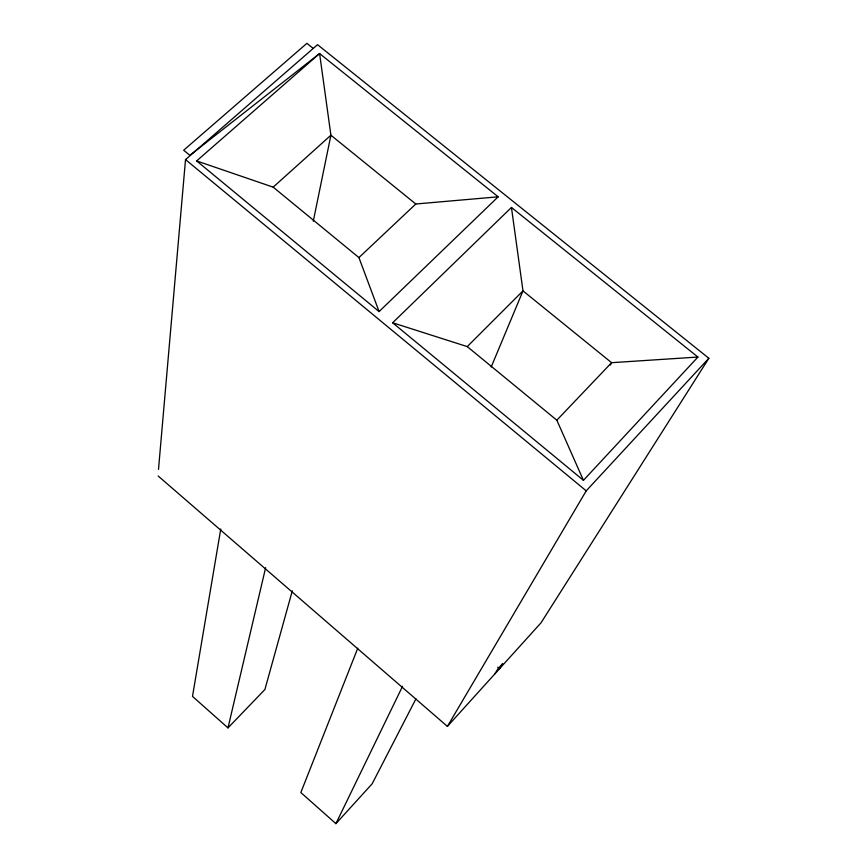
<?xml version="1.0" encoding="UTF-8"?>
<svg xmlns="http://www.w3.org/2000/svg" width="867" height="867" viewBox="0 0 867 867"><rect width="100%" height="100%" fill="white"/><g stroke="black" fill="none" stroke-linecap="round" stroke-linejoin="round"><path stroke-width="1.3" d="M158.498 469.426L185.516 159.604L317.55 44.683L708.848 358.277L541.019 622.82L447.415 726.394L158.152 476.005M220.771 528.957L192.496 696.385L227.988 727.89L264.901 689.525L292.298 590.85M313.29 221.172L330.912 135.219L319.587 53.548L189.873 155.323L183.674 150.208L306.885 43.35L312.954 48.216M227.988 727.89L265.638 567.69M357.768 648.223L300.838 792.536L335.908 823.65L372.138 783.822L415.932 698.856M491.199 367.012L522.985 290.878L511.443 207.451L392.643 322.773L583.448 480.329L697.924 357.052L511.443 207.451M335.908 823.65L402.581 686.252M610.325 365.061L611.603 362.688L697.924 357.052M447.415 726.394L586.222 490.852L708.848 358.277M494.873 673.876L497.961 668.847L502.665 663.645L499.555 668.706L497.701 667.135M583.448 480.329L556.831 420.192L611.603 362.688L522.985 290.878L467.248 346.594L392.643 322.773M379.085 311.578L498.178 196.809L319.587 53.548L196.646 160.926L379.085 311.578L358.927 257.597L273.181 187.153L196.646 160.926M358.927 257.597L415.792 204.005L498.178 196.809M273.181 187.153L330.912 135.219L415.792 204.005M467.248 346.594L556.831 420.192M185.516 159.604L586.222 490.852"/></g></svg>
